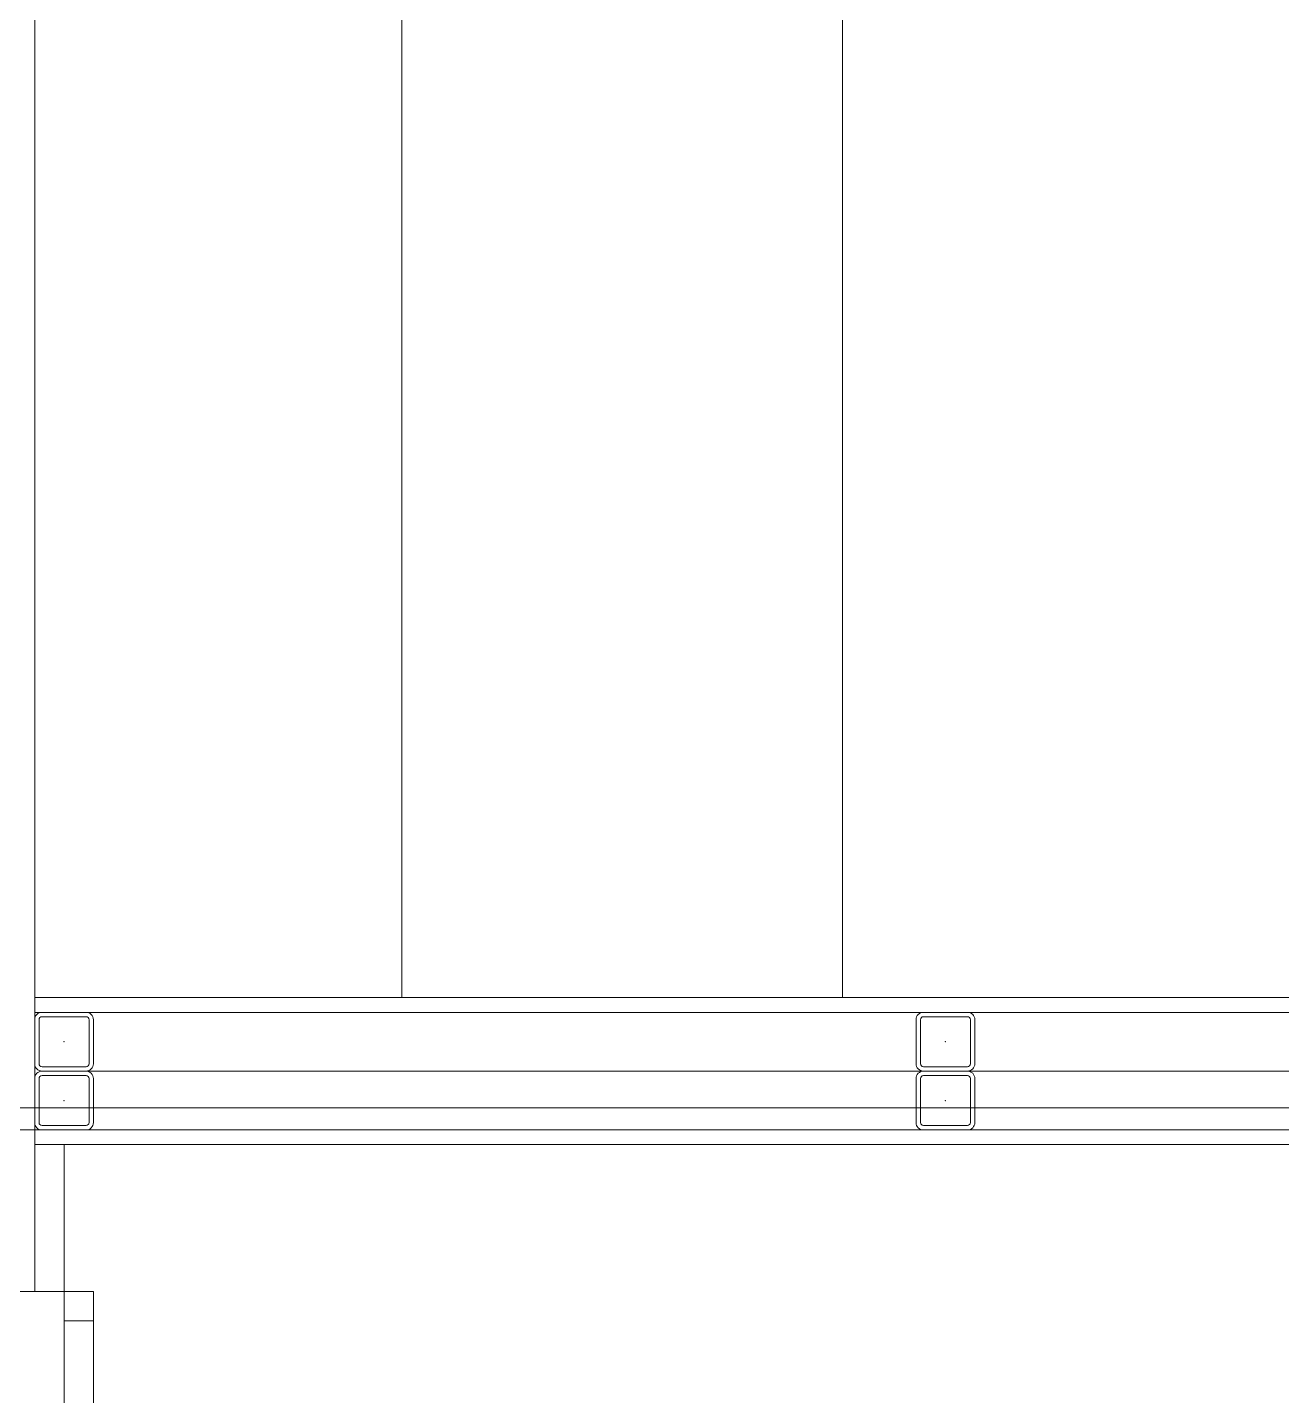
# Model space of a CAD drawing. Extents: x -2749 to 23780, y -1311 to 8245.
# Drawn here: x 7127 to 7212.4, y 1817.9 to 1911 of the extents above; entities that cross this region are included whole.
import ezdxf

# ---------------------------------------------------------------- set-up
doc = ezdxf.new("R2010")
doc.units = 0
doc.header["$MEASUREMENT"] = 0
doc.linetypes.add('DOT2', pattern=[0.125, 0, -0.125])
doc.linetypes.add('HIDDEN', pattern=[0.375, 0.25, -0.125])
doc.layers.get('0').update_dxf_attribs({"color": 9, "lineweight": 9})
for name, color, linetype, lineweight in [('06D', 9, 'Continuous', 9), ('10', 9, 'Continuous', 9), ('11', 9, 'Continuous', 9), ('20', 9, 'DOT2', 9), ('33', 9, 'BATTING', 9), ('35', 9, 'Continuous', 9), ('40', 9, 'Continuous', 9), ('40B', 9, 'Continuous', 9)]:
    doc.layers.add(name, color=color, linetype=linetype, lineweight=lineweight)
doc.linetypes.add('BATTING', pattern='A,0.0001,-0.1,[134,ltypeshp.shx,S=0.1,R=0,X=-0.1,Y=0],-0.2,[134,ltypeshp.shx,S=0.1,R=180,X=0.1,Y=0],-0.1', length=0.4001)

# ---------------------------------------------------------------- blocks, each defined once
blk = doc.blocks.new('Prf-40x40')
for points in [[(1.5, -2), (-1.5, -2, -0.414214), (-2, -1.5), (-2, 1.5, -0.414214), (-1.5, 2), (1.5, 2, -0.414214), (2, 1.5), (2, -1.5, -0.414214)], [(1.5, -1.7), (-1.5, -1.7, -0.414214), (-1.7, -1.5), (-1.7, 1.5, -0.414214), (-1.5, 1.7), (1.5, 1.7, -0.414214), (1.7, 1.5), (1.7, -1.5, -0.414214)]]:
    blk.add_lwpolyline(points, format="xyb", close=True)
blk.add_point((0, 0))
blk = doc.blocks.new('fsdfsfsfsfd')
at = {"layer": '06D', "elevation": 0}
blk.add_lwpolyline([(52591.75, -74474.977), (52589.75, -74474.977), (52589.75, -74595.977), (52591.75, -74595.977)], dxfattribs=at)
blk = doc.blocks.new('1.KAT PLANI')
at = {"layer": '06D'}
for points in [[(7152.499, 1845), (7152.499, 1945.001)], [(7182.499, 1845), (7182.499, 1945.001)], [(7129.5, 1840), (7898.608, 1840), (7904.5, 1840), (7904.5, 1846.129), (7904.5, 1943)], [(7127.5, 1825), (7131.5, 1825), (7131.5, 1700), (7127.5, 1700)]]:
    blk.add_lwpolyline(points, dxfattribs=at)
at = {"layer": '11'}
for points in [[(7107.5, 2390), (7107.5, 2390), (7107.5, 1825), (7127.5, 1825), (7127.5, 2390)], [(7126.5, 1836), (7908.5, 1836), (7908.5, 1945)], [(7127.5, 1835), (7909.5, 1835), (7909.5, 1945), (7899.5, 1945), (7899.5, 1845), (7127.5, 1845)], [(7900.5, 1944), (7900.5, 1844), (7127.5, 1844)], [(7127.5, 1844), (7127.5, 1845)]]:
    blk.add_lwpolyline(points, dxfattribs=at)
at = {"layer": '33', "ltscale": 0.4}
blk.add_lwpolyline([(7129.5, 1840), (7898.608, 1840), (7904.5, 1840), (7904.5, 1846.129), (7904.5, 1943)], dxfattribs=at)
at = {"layer": '40'}
blk.add_lwpolyline([(7024.089, 821.213, -0.130719), (9996.866, 1970.741, -0.130719)], format="xyb", dxfattribs=at)
at = {"layer": '40B'}
for points in [[(7107.5, 770.105, -0.130102), (10006.371, 1883.895), (9994.676, 1990.755, -0.029312), (10727.442, 2027.573), (10727.5, 916.432, 0.271408), (9762.5, 325), (7107.5, 325)], [(7492.5, 1837.5), (7492.5, 1180.203), (7492.777, 1179.734, 0.017274), (7129.5, 947.482), (7107.5, 947.482), (7107.5, 1830), (7107.5, 1837.5), (7492.5, 1837.5)]]:
    blk.add_lwpolyline(points, format="xyb", close=True, dxfattribs=at)
at = {"rotation": 180}
blk.add_blockref('fsdfsfsfsfd', (59721.25, -72772.977), dxfattribs=at)
at = {"layer": '10', "xscale": -1}
for p in [(7129.5, 1842), (7189.5, 1842), (7129.5, 1838), (7189.5, 1838)]:
    blk.add_blockref('Prf-40x40', p, dxfattribs=at)

msp = doc.modelspace()

# ---------------------------------------------------------------- linework, layer by layer
at = {"layer": '20', "linetype": 'HIDDEN'}
msp.add_lwpolyline([(7129.5, 979.758, -0.152644), (10705.5, 2076.188, -0.10573)], format="xyb", dxfattribs=at)
at = {"layer": '35'}
msp.add_lwpolyline([(7497.5, 1835), (7497.5, 1182.711), (7497.581, 1182.573, 0.017498), (7129.5, 947.482), (7129.5, 1835)], format="xyb", close=True, dxfattribs=at)

# ---------------------------------------------------------------- block references
at = {"layer": '06D'}
msp.add_blockref('1.KAT PLANI', (0, 0), dxfattribs=at)

doc.saveas('drawing.dxf')
